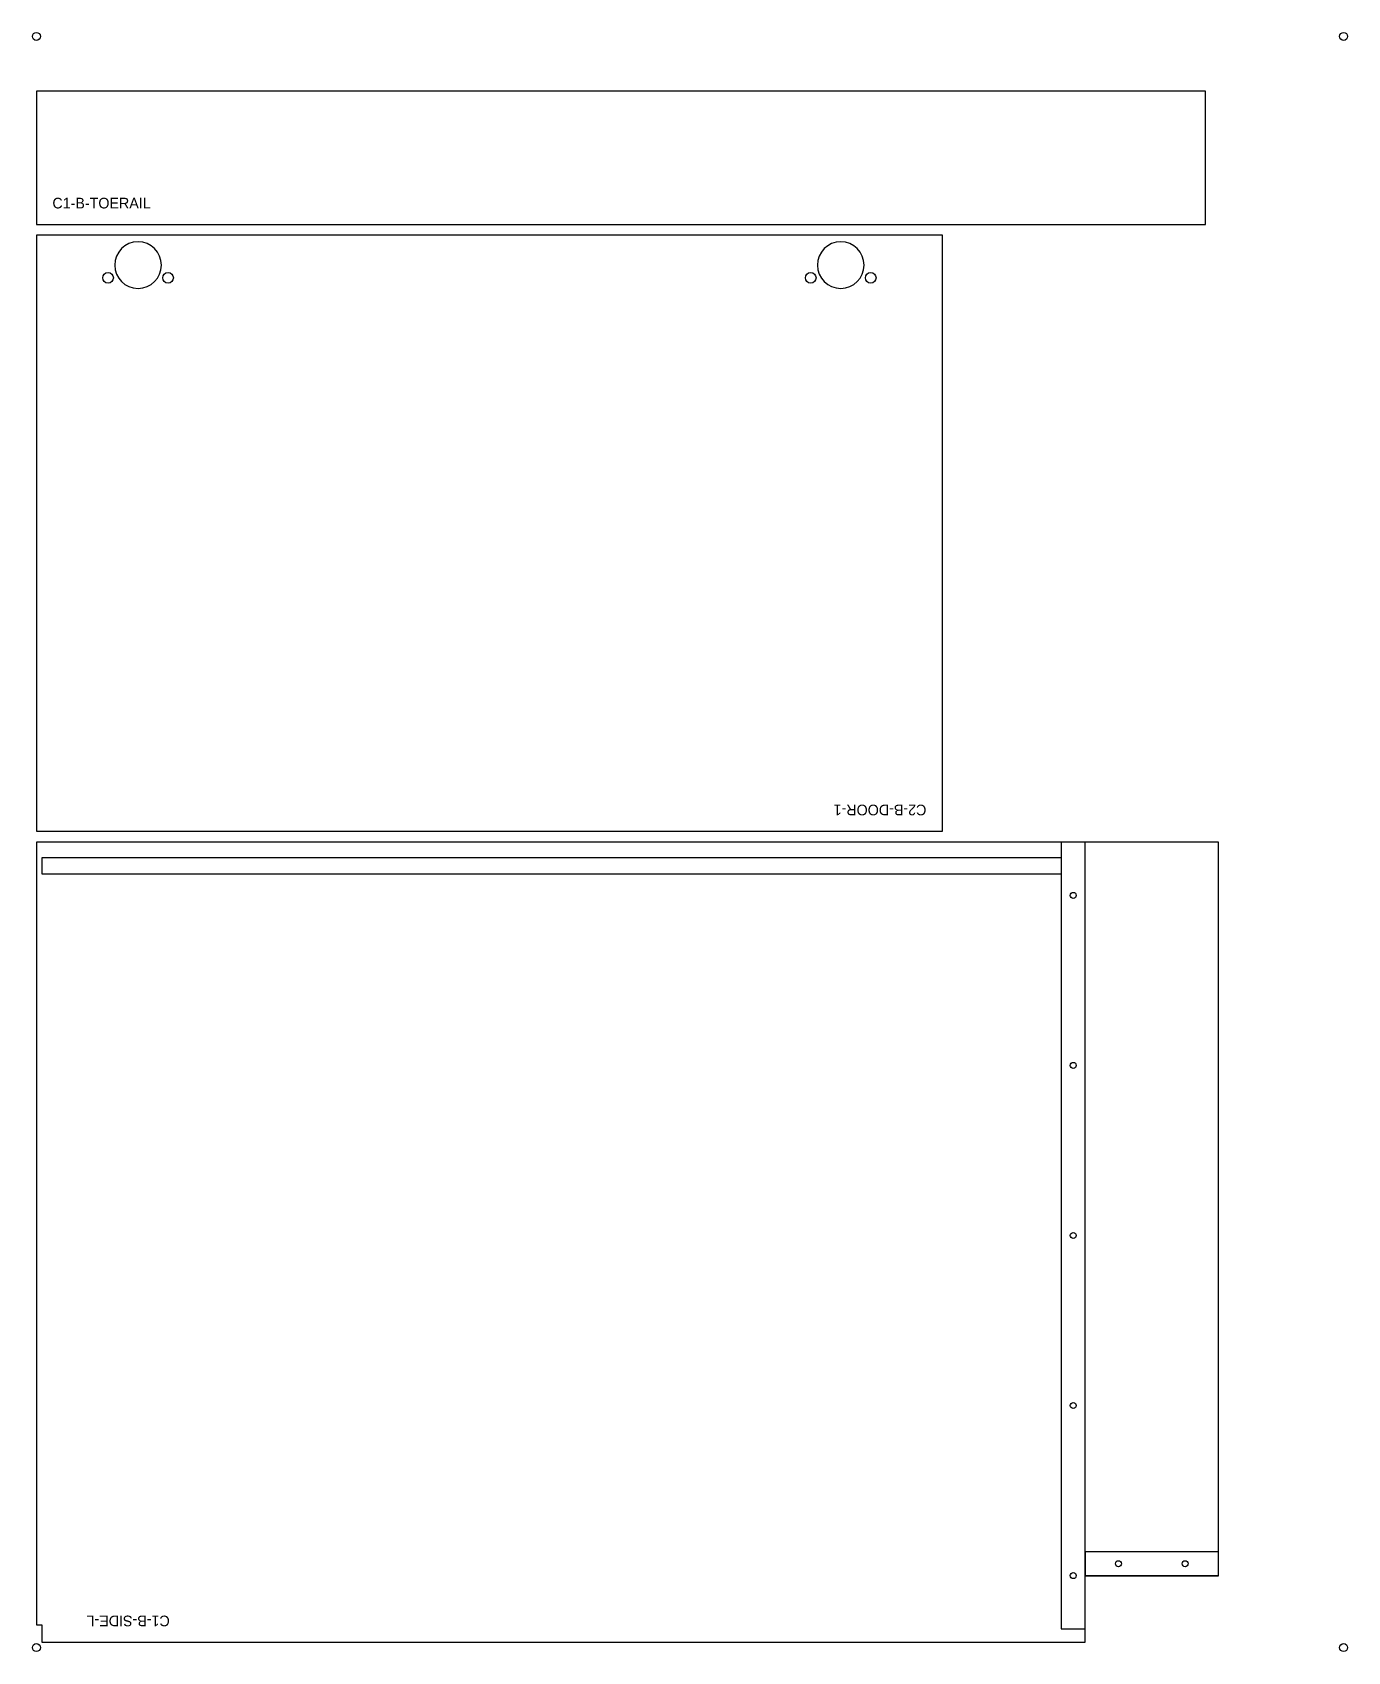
# Model space of a CAD drawing. Header units: millimetres. Extents: x -3 to 983, y 3 to 1217.
import ezdxf

# ---------------------------------------------------------------- set-up
doc = ezdxf.new("R2010")
doc.units = ezdxf.units.MM
for name, color, linetype in [('DRILL_4.5_THRU', 5, 'CONTINUOUS'), ('DRILL_8_D12', 5, 'CONTINUOUS'), ('LABEL', 8, 'CONTINUOUS'), ('OUTLINE', 7, 'CONTINUOUS'), ('POCKET_D13', 3, 'CONTINUOUS'), ('POCKET_D6', 3, 'CONTINUOUS'), ('TILE_REG', 6, 'CONTINUOUS')]:
    doc.layers.add(name, color=color, linetype=linetype)

msp = doc.modelspace()

# ---------------------------------------------------------------- linework, layer by layer
at = {"layer": 'DRILL_4.5_THRU'}
for centre in [(777.3, 570), (777.3, 442.5), (777.3, 315), (777.3, 187.5), (777.3, 60), (811.2, 68.9), (861.2, 68.9)]:
    msp.add_circle(centre, 2.25, dxfattribs=at)
at = {"layer": 'DRILL_8_D12'}
for centre in [(53.7, 1033), (98.7, 1033), (580.5, 1033), (625.5, 1033)]:
    msp.add_circle(centre, 4, dxfattribs=at)
at = {"layer": 'OUTLINE'}
for points in [[(0, 1073), (876.4, 1073), (876.4, 1173), (0, 1173)], [(679.2, 618), (679.2, 1065), (0, 1065), (0, 618)], [(786.2, 10), (786.2, 60), (886.2, 60), (886.2, 610), (0, 610), (0, 23.15), (4, 23.15), (4, 10)]]:
    msp.add_lwpolyline(points, close=True, dxfattribs=at)
at = {"layer": 'POCKET_D13'}
for points in [[(76.2, 1025, 1), (76.2, 1060, 1)], [(603, 1025, 1), (603, 1060, 1)]]:
    msp.add_lwpolyline(points, format="xyb", close=True, dxfattribs=at)
at = {"layer": 'POCKET_D6'}
for points in [[(786.275, 20), (786.275, 610), (768.325, 610), (768.325, 20)], [(768.4, 586.025), (768.4, 598.075), (4, 598.075), (4, 586.025)], [(886.2, 59.925), (886.2, 77.875), (786.2, 77.875), (786.2, 59.925)]]:
    msp.add_lwpolyline(points, close=True, dxfattribs=at)
at = {"layer": 'TILE_REG'}
for centre in [(0, 1214), (980, 1214), (0, 6), (980, 6)]:
    msp.add_circle(centre, 3, dxfattribs=at)

# ---------------------------------------------------------------- texts
at = {"layer": 'LABEL'}
msp.add_text('C1-B-TOERAIL', height=8, dxfattribs=at).set_placement((12, 1085))
for s, p in [('C2-B-DOOR-1', (667.2, 638)), ('C1-B-SIDE-L', (100, 30))]:
    msp.add_text(s, height=8, rotation=180, dxfattribs=at).set_placement(p)

doc.saveas('drawing.dxf')
